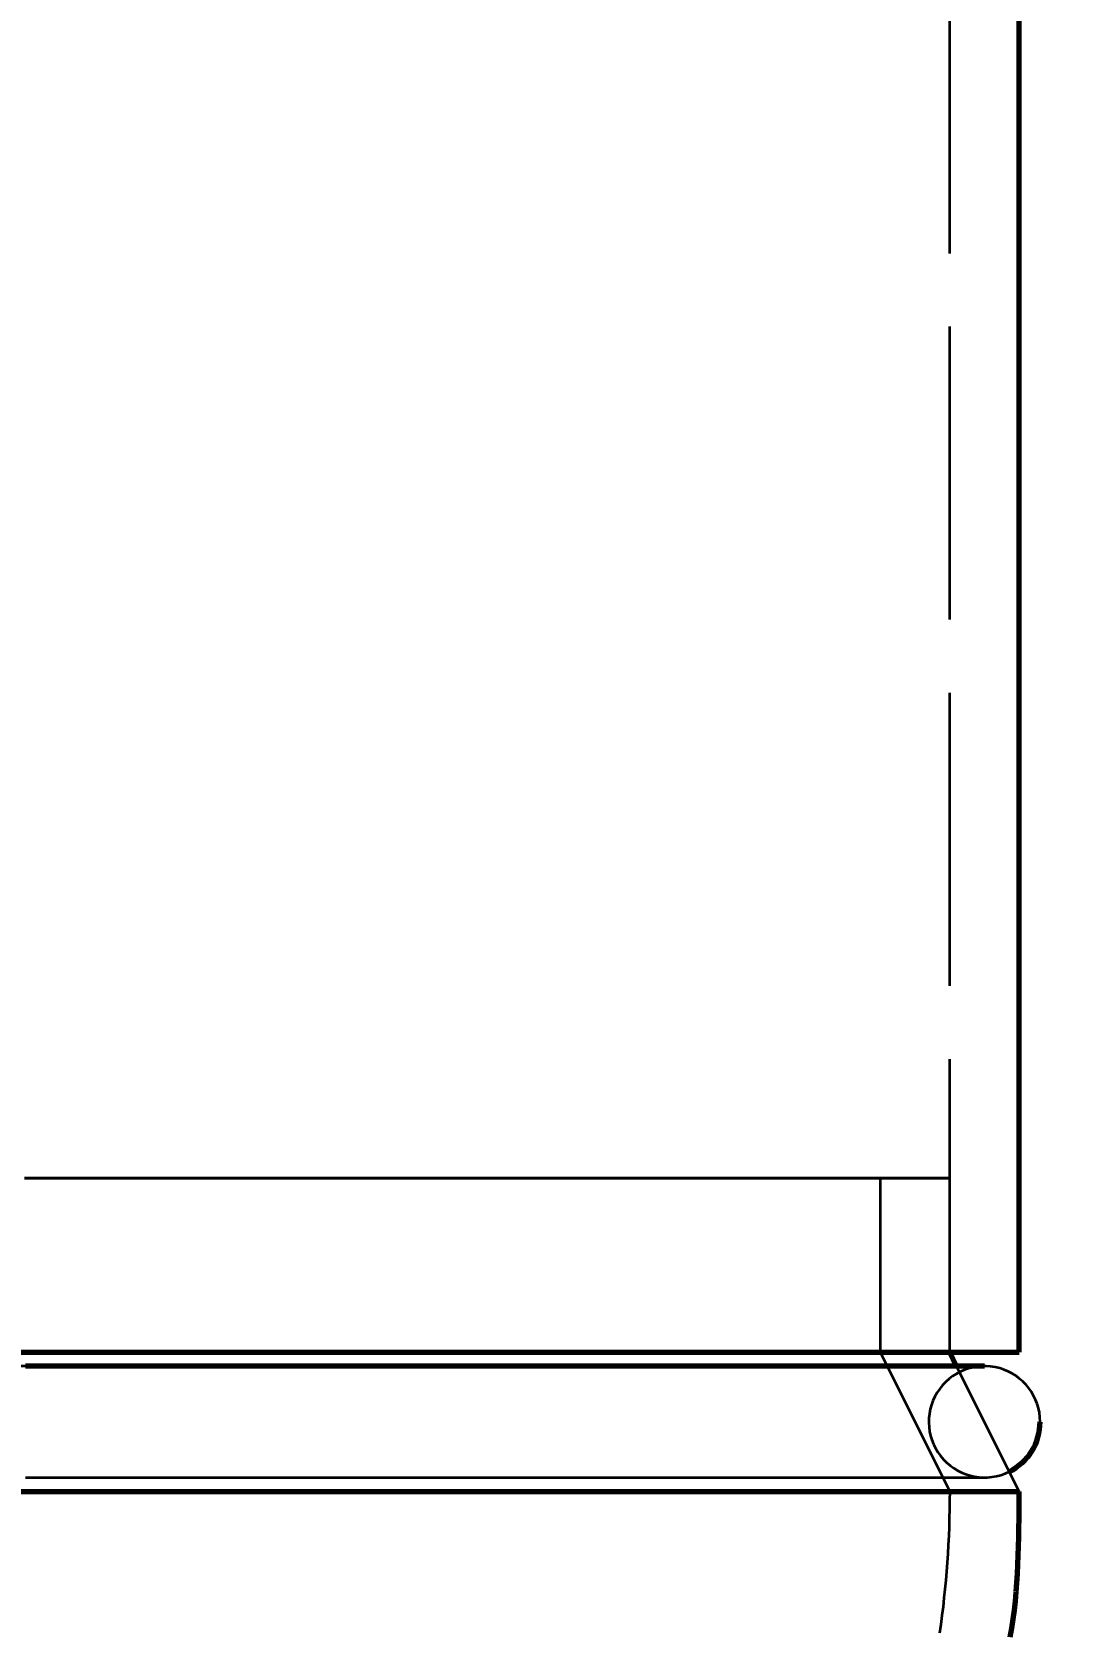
# Model space of a CAD drawing. Header units: millimetres. Extents: x 0 to 1554, y 0 to 420.
# Drawn here: x 142.27 to 156.51, y 169.77 to 191.57 of the extents above; entities that cross this region are included whole.
import ezdxf

# ---------------------------------------------------------------- set-up
doc = ezdxf.new("R2010")
doc.units = ezdxf.units.MM
doc.linetypes.add('IRAM-E-TRAZOS', pattern=[5, 4, -1])
for name, color, linetype, lineweight in [('01-VISIBLE', 7, 'CONTINUOUS', 70), ('02-OCULTA', 4, 'IRAM-E-TRAZOS', 35), ('04-COTA', 3, 'CONTINUOUS', 18)]:
    doc.layers.add(name, color=color, linetype=linetype, lineweight=lineweight)
doc.styles.add('ISO3098', font='isocpeur.ttf')
doc.dimstyles.new('FLAMA-IRAM', dxfattribs={"dimtxt": 3.5, "dimasz": 3.5, "dimexe": 2, "dimexo": 1.5, "dimgap": 1, "dimtad": 1, "dimdec": 1, "dimtxsty": 'ISO3098', "dimblk": 'IRAM_FLECHA', "dimblk1": 'IRAM_FLECHA', "dimblk2": 'IRAM_FLECHA', "dimcen": 2.5, "dimclrd": 256, "dimclre": 256, "dimclrt": 256, "dimazin": 3, "dimtfac": 1, "dimtmove": 0, "dimatfit": 3, "dimlwd": 18, "dimlwe": 18})

# ---------------------------------------------------------------- blocks, each defined once
blk = doc.blocks.new('IRAM_FLECHA')
blk.add_solid([(0, 0), (-1, 0.125), (-1, -0.125)])

msp = doc.modelspace()

# ---------------------------------------------------------------- linework, layer by layer
at = {"layer": '01-VISIBLE'}
for p, q in [((155.75, 173.552), (155.75, 309.552)), ((154.895, 173.362), (154.8, 173.552))]:
    msp.add_line(p, q, dxfattribs=at)
for points in [[(142.1, 173.552), (142.295, 173.552), (142.49, 173.552), (142.685, 173.552), (142.88, 173.552), (143.075, 173.552), (143.27, 173.552), (143.465, 173.552), (143.66, 173.552), (143.855, 173.552), (144.05, 173.552), (144.245, 173.552), (144.44, 173.552), (144.635, 173.552), (144.83, 173.552), (145.025, 173.552), (145.22, 173.552), (145.415, 173.552), (145.61, 173.552), (145.805, 173.552), (146, 173.552), (146.195, 173.552), (146.39, 173.552), (146.585, 173.552), (146.78, 173.552), (146.975, 173.552), (147.17, 173.552), (147.365, 173.552), (147.56, 173.552), (147.755, 173.552), (147.95, 173.552), (148.145, 173.552), (148.34, 173.552), (148.535, 173.552), (148.73, 173.552), (148.925, 173.552), (149.12, 173.552), (149.315, 173.552), (149.51, 173.552), (149.705, 173.552), (149.9, 173.552), (150.095, 173.552), (150.29, 173.552), (150.485, 173.552), (150.68, 173.552), (150.875, 173.552), (151.07, 173.552), (151.265, 173.552), (151.46, 173.552), (151.655, 173.552), (151.85, 173.552), (152.045, 173.552), (152.24, 173.552), (152.435, 173.552), (152.63, 173.552), (152.825, 173.552), (153.02, 173.552), (153.215, 173.552), (153.41, 173.552), (153.605, 173.552), (153.8, 173.552), (153.995, 173.552), (154.19, 173.552), (154.385, 173.552), (154.58, 173.552), (154.775, 173.552), (154.97, 173.552), (155.165, 173.552), (155.36, 173.552), (155.555, 173.552), (155.75, 173.552)], [(155.275, 173.362), (155.082, 173.362), (154.89, 173.362), (154.697, 173.362), (154.505, 173.362), (154.312, 173.362), (154.119, 173.362), (153.927, 173.362), (153.734, 173.362), (153.542, 173.362), (153.349, 173.362), (153.156, 173.362), (152.964, 173.362), (152.771, 173.362), (152.578, 173.362), (152.386, 173.362), (152.193, 173.362), (152, 173.362), (151.808, 173.362), (151.615, 173.362), (151.423, 173.362), (151.23, 173.362), (151.037, 173.362), (150.845, 173.362), (150.652, 173.362), (150.459, 173.362), (150.267, 173.362), (150.074, 173.362), (149.881, 173.362), (149.689, 173.362), (149.496, 173.362), (149.304, 173.362), (149.111, 173.362), (148.918, 173.362), (148.726, 173.362), (148.533, 173.362), (148.34, 173.362), (148.148, 173.362), (147.955, 173.362), (147.763, 173.362), (147.57, 173.362), (147.377, 173.362), (147.185, 173.362), (146.992, 173.362), (146.799, 173.362), (146.607, 173.362), (146.414, 173.362), (146.222, 173.362), (146.029, 173.362), (145.836, 173.362), (145.644, 173.362), (145.451, 173.362), (145.258, 173.362), (145.066, 173.362), (144.873, 173.362), (144.681, 173.362), (144.488, 173.362), (144.295, 173.362), (144.103, 173.362), (143.91, 173.362), (143.718, 173.362), (143.525, 173.362), (143.332, 173.362), (143.14, 173.362), (142.947, 173.362), (142.754, 173.362), (142.562, 173.362), (142.369, 173.362), (142.177, 173.362)], [(155.275, 173.362), (155.212, 173.362), (155.148, 173.362), (155.085, 173.362), (155.022, 173.362), (154.958, 173.362), (154.895, 173.362)], [(142.1, 171.652), (142.295, 171.652), (142.49, 171.652), (142.685, 171.652), (142.88, 171.652), (143.075, 171.652), (143.27, 171.652), (143.465, 171.652), (143.66, 171.652), (143.855, 171.652), (144.05, 171.652), (144.245, 171.652), (144.44, 171.652), (144.635, 171.652), (144.83, 171.652), (145.025, 171.652), (145.22, 171.652), (145.415, 171.652), (145.61, 171.652), (145.805, 171.652), (146, 171.652), (146.195, 171.652), (146.39, 171.652), (146.585, 171.652), (146.78, 171.652), (146.975, 171.652), (147.17, 171.652), (147.365, 171.652), (147.56, 171.652), (147.755, 171.652), (147.95, 171.652), (148.145, 171.652), (148.34, 171.652), (148.535, 171.652), (148.73, 171.652), (148.925, 171.652), (149.12, 171.652), (149.315, 171.652), (149.51, 171.652), (149.705, 171.652), (149.9, 171.652), (150.095, 171.652), (150.29, 171.652), (150.485, 171.652), (150.68, 171.652), (150.875, 171.652), (151.07, 171.652), (151.265, 171.652), (151.46, 171.652), (151.655, 171.652), (151.85, 171.652), (152.045, 171.652), (152.24, 171.652), (152.435, 171.652), (152.63, 171.652), (152.825, 171.652), (153.02, 171.652), (153.215, 171.652), (153.41, 171.652), (153.605, 171.652), (153.8, 171.652), (153.995, 171.652), (154.19, 171.652), (154.385, 171.652), (154.58, 171.652), (154.775, 171.652), (154.97, 171.652), (155.165, 171.652), (155.36, 171.652), (155.555, 171.652), (155.75, 171.652)], [(155.626, 169.66), (155.647, 169.783), (155.666, 169.906), (155.683, 170.03), (155.697, 170.154), (155.708, 170.279), (155.718, 170.403), (155.726, 170.528), (155.732, 170.653), (155.737, 170.777), (155.741, 170.902), (155.744, 171.027), (155.746, 171.152), (155.748, 171.277), (155.749, 171.402), (155.75, 171.527), (155.75, 171.652)]]:
    msp.add_lwpolyline(points, dxfattribs=at)
msp.add_arc((155.275, 172.602), 0.76, -63.4349, 0, dxfattribs=at)
at = {"layer": '02-OCULTA'}
for p, q in [((154.8, 173.552), (154.8, 309.552)), ((153.85, 175.927), (153.85, 173.552)), ((154.8, 173.552), (154.8, 175.927)), ((153.85, 173.552), (154.8, 171.652)), ((155.75, 171.652), (154.895, 173.362))]:
    msp.add_line(p, q, dxfattribs=at)
for points in [[(153.85, 175.927), (153.665, 175.927), (153.479, 175.927), (153.293, 175.927), (153.108, 175.927), (152.922, 175.927), (152.737, 175.927), (152.551, 175.927), (152.366, 175.927), (152.18, 175.927), (151.995, 175.927), (151.809, 175.927), (151.624, 175.927), (151.438, 175.927), (151.253, 175.927), (151.067, 175.927), (150.882, 175.927), (150.696, 175.927), (150.511, 175.927), (150.325, 175.927), (150.14, 175.927), (149.954, 175.927), (149.769, 175.927), (149.584, 175.927), (149.398, 175.927), (149.212, 175.927), (149.027, 175.927), (148.841, 175.927), (148.656, 175.927), (148.47, 175.927), (148.285, 175.927), (148.1, 175.927), (147.914, 175.927), (147.728, 175.927), (147.543, 175.927), (147.357, 175.927), (147.172, 175.927), (146.986, 175.927), (146.801, 175.927), (146.615, 175.927), (146.43, 175.927), (146.244, 175.927), (146.059, 175.927), (145.874, 175.927), (145.688, 175.927), (145.502, 175.927), (145.317, 175.927), (145.131, 175.927), (144.946, 175.927), (144.76, 175.927), (144.575, 175.927), (144.389, 175.927), (144.204, 175.927), (144.019, 175.927), (143.833, 175.927), (143.648, 175.927), (143.462, 175.927), (143.276, 175.927), (143.091, 175.927), (142.905, 175.927), (142.72, 175.927), (142.534, 175.927), (142.349, 175.927), (142.163, 175.927)], [(142.163, 175.927), (142.349, 175.927), (142.534, 175.927), (142.72, 175.927), (142.905, 175.927), (143.091, 175.927), (143.276, 175.927), (143.462, 175.927), (143.648, 175.927), (143.833, 175.927), (144.019, 175.927), (144.204, 175.927), (144.389, 175.927), (144.575, 175.927), (144.76, 175.927), (144.946, 175.927), (145.131, 175.927), (145.317, 175.927), (145.502, 175.927), (145.688, 175.927), (145.874, 175.927), (146.059, 175.927), (146.244, 175.927), (146.43, 175.927), (146.615, 175.927), (146.801, 175.927), (146.986, 175.927), (147.172, 175.927), (147.357, 175.927), (147.543, 175.927), (147.728, 175.927), (147.914, 175.927), (148.1, 175.927), (148.285, 175.927), (148.47, 175.927), (148.656, 175.927), (148.841, 175.927), (149.027, 175.927), (149.212, 175.927), (149.398, 175.927), (149.584, 175.927), (149.769, 175.927), (149.954, 175.927), (150.14, 175.927), (150.325, 175.927), (150.511, 175.927), (150.696, 175.927), (150.882, 175.927), (151.067, 175.927), (151.253, 175.927), (151.438, 175.927), (151.624, 175.927), (151.809, 175.927), (151.995, 175.927), (152.18, 175.927), (152.366, 175.927), (152.551, 175.927), (152.737, 175.927), (152.922, 175.927), (153.108, 175.927), (153.293, 175.927), (153.479, 175.927), (153.665, 175.927), (153.85, 175.927)], [(154.8, 175.927), (154.61, 175.927), (154.419, 175.927), (154.229, 175.927), (154.039, 175.927), (153.849, 175.927), (153.659, 175.927), (153.468, 175.927), (153.278, 175.927), (153.088, 175.927), (152.897, 175.927), (152.707, 175.927), (152.517, 175.927), (152.327, 175.927), (152.136, 175.927), (151.946, 175.927), (151.756, 175.927), (151.566, 175.927), (151.375, 175.927), (151.185, 175.927), (150.995, 175.927), (150.805, 175.927), (150.614, 175.927), (150.424, 175.927), (150.234, 175.927), (150.044, 175.927), (149.853, 175.927), (149.663, 175.927), (149.473, 175.927), (149.283, 175.927), (149.093, 175.927), (148.902, 175.927), (148.712, 175.927), (148.522, 175.927), (148.332, 175.927), (148.141, 175.927), (147.951, 175.927), (147.761, 175.927), (147.571, 175.927), (147.38, 175.927), (147.19, 175.927), (147, 175.927), (146.809, 175.927), (146.619, 175.927), (146.429, 175.927), (146.239, 175.927), (146.048, 175.927), (145.858, 175.927), (145.668, 175.927), (145.478, 175.927), (145.287, 175.927), (145.097, 175.927), (144.907, 175.927), (144.717, 175.927), (144.526, 175.927), (144.336, 175.927), (144.146, 175.927), (143.956, 175.927), (143.765, 175.927), (143.575, 175.927), (143.385, 175.927), (143.195, 175.927), (143.004, 175.927), (142.814, 175.927), (142.624, 175.927), (142.434, 175.927), (142.243, 175.927)], [(142.243, 175.927), (142.434, 175.927), (142.624, 175.927), (142.814, 175.927), (143.004, 175.927), (143.195, 175.927), (143.385, 175.927), (143.575, 175.927), (143.765, 175.927), (143.956, 175.927), (144.146, 175.927), (144.336, 175.927), (144.526, 175.927), (144.717, 175.927), (144.907, 175.927), (145.097, 175.927), (145.287, 175.927), (145.478, 175.927), (145.668, 175.927), (145.858, 175.927), (146.048, 175.927), (146.239, 175.927), (146.429, 175.927), (146.619, 175.927), (146.809, 175.927), (147, 175.927), (147.19, 175.927), (147.38, 175.927), (147.571, 175.927), (147.761, 175.927), (147.951, 175.927), (148.141, 175.927), (148.332, 175.927), (148.522, 175.927), (148.712, 175.927), (148.902, 175.927), (149.093, 175.927), (149.283, 175.927), (149.473, 175.927), (149.663, 175.927), (149.853, 175.927), (150.044, 175.927), (150.234, 175.927), (150.424, 175.927), (150.614, 175.927), (150.805, 175.927), (150.995, 175.927), (151.185, 175.927), (151.375, 175.927), (151.566, 175.927), (151.756, 175.927), (151.946, 175.927), (152.136, 175.927), (152.327, 175.927), (152.517, 175.927), (152.707, 175.927), (152.897, 175.927), (153.088, 175.927), (153.278, 175.927), (153.468, 175.927), (153.659, 175.927), (153.849, 175.927), (154.039, 175.927), (154.229, 175.927), (154.419, 175.927), (154.61, 175.927), (154.8, 175.927)], [(155.75, 173.552), (155.555, 173.552), (155.36, 173.552), (155.165, 173.552), (154.97, 173.552), (154.775, 173.552), (154.58, 173.552), (154.385, 173.552), (154.19, 173.552), (153.995, 173.552), (153.8, 173.552), (153.605, 173.552), (153.41, 173.552), (153.215, 173.552), (153.02, 173.552), (152.825, 173.552), (152.63, 173.552), (152.435, 173.552), (152.24, 173.552), (152.045, 173.552), (151.85, 173.552), (151.655, 173.552), (151.46, 173.552), (151.265, 173.552), (151.07, 173.552), (150.875, 173.552), (150.68, 173.552), (150.485, 173.552), (150.29, 173.552), (150.095, 173.552), (149.9, 173.552), (149.705, 173.552), (149.51, 173.552), (149.315, 173.552), (149.12, 173.552), (148.925, 173.552), (148.73, 173.552), (148.535, 173.552), (148.34, 173.552), (148.145, 173.552), (147.95, 173.552), (147.755, 173.552), (147.56, 173.552), (147.365, 173.552), (147.17, 173.552), (146.975, 173.552), (146.78, 173.552), (146.585, 173.552), (146.39, 173.552), (146.195, 173.552), (146, 173.552), (145.805, 173.552), (145.61, 173.552), (145.415, 173.552), (145.22, 173.552), (145.025, 173.552), (144.83, 173.552), (144.635, 173.552), (144.44, 173.552), (144.245, 173.552), (144.05, 173.552), (143.855, 173.552), (143.66, 173.552), (143.465, 173.552), (143.27, 173.552), (143.075, 173.552), (142.88, 173.552), (142.685, 173.552), (142.49, 173.552), (142.295, 173.552), (142.1, 173.552)], [(153.85, 173.552), (153.665, 173.552), (153.479, 173.552), (153.293, 173.552), (153.108, 173.552), (152.922, 173.552), (152.737, 173.552), (152.551, 173.552), (152.366, 173.552), (152.18, 173.552), (151.995, 173.552), (151.809, 173.552), (151.624, 173.552), (151.438, 173.552), (151.253, 173.552), (151.067, 173.552), (150.882, 173.552), (150.696, 173.552), (150.511, 173.552), (150.325, 173.552), (150.14, 173.552), (149.954, 173.552), (149.769, 173.552), (149.584, 173.552), (149.398, 173.552), (149.212, 173.552), (149.027, 173.552), (148.841, 173.552), (148.656, 173.552), (148.47, 173.552), (148.285, 173.552), (148.1, 173.552), (147.914, 173.552), (147.728, 173.552), (147.543, 173.552), (147.357, 173.552), (147.172, 173.552), (146.986, 173.552), (146.801, 173.552), (146.615, 173.552), (146.43, 173.552), (146.244, 173.552), (146.059, 173.552), (145.874, 173.552), (145.688, 173.552), (145.502, 173.552), (145.317, 173.552), (145.131, 173.552), (144.946, 173.552), (144.76, 173.552), (144.575, 173.552), (144.389, 173.552), (144.204, 173.552), (144.019, 173.552), (143.833, 173.552), (143.648, 173.552), (143.462, 173.552), (143.276, 173.552), (143.091, 173.552), (142.905, 173.552), (142.72, 173.552), (142.534, 173.552), (142.349, 173.552), (142.163, 173.552)], [(142.163, 173.552), (142.349, 173.552), (142.534, 173.552), (142.72, 173.552), (142.905, 173.552), (143.091, 173.552), (143.276, 173.552), (143.462, 173.552), (143.648, 173.552), (143.833, 173.552), (144.019, 173.552), (144.204, 173.552), (144.389, 173.552), (144.575, 173.552), (144.76, 173.552), (144.946, 173.552), (145.131, 173.552), (145.317, 173.552), (145.502, 173.552), (145.688, 173.552), (145.874, 173.552), (146.059, 173.552), (146.244, 173.552), (146.43, 173.552), (146.615, 173.552), (146.801, 173.552), (146.986, 173.552), (147.172, 173.552), (147.357, 173.552), (147.543, 173.552), (147.728, 173.552), (147.914, 173.552), (148.1, 173.552), (148.285, 173.552), (148.47, 173.552), (148.656, 173.552), (148.841, 173.552), (149.027, 173.552), (149.212, 173.552), (149.398, 173.552), (149.584, 173.552), (149.769, 173.552), (149.954, 173.552), (150.14, 173.552), (150.325, 173.552), (150.511, 173.552), (150.696, 173.552), (150.882, 173.552), (151.067, 173.552), (151.253, 173.552), (151.438, 173.552), (151.624, 173.552), (151.809, 173.552), (151.995, 173.552), (152.18, 173.552), (152.366, 173.552), (152.551, 173.552), (152.737, 173.552), (152.922, 173.552), (153.108, 173.552), (153.293, 173.552), (153.479, 173.552), (153.665, 173.552), (153.85, 173.552)], [(154.8, 173.552), (154.61, 173.552), (154.419, 173.552), (154.229, 173.552), (154.039, 173.552), (153.849, 173.552), (153.659, 173.552), (153.468, 173.552), (153.278, 173.552), (153.088, 173.552), (152.897, 173.552), (152.707, 173.552), (152.517, 173.552), (152.327, 173.552), (152.136, 173.552), (151.946, 173.552), (151.756, 173.552), (151.566, 173.552), (151.375, 173.552), (151.185, 173.552), (150.995, 173.552), (150.805, 173.552), (150.614, 173.552), (150.424, 173.552), (150.234, 173.552), (150.044, 173.552), (149.853, 173.552), (149.663, 173.552), (149.473, 173.552), (149.283, 173.552), (149.093, 173.552), (148.902, 173.552), (148.712, 173.552), (148.522, 173.552), (148.332, 173.552), (148.141, 173.552), (147.951, 173.552), (147.761, 173.552), (147.571, 173.552), (147.38, 173.552), (147.19, 173.552), (147, 173.552), (146.809, 173.552), (146.619, 173.552), (146.429, 173.552), (146.239, 173.552), (146.048, 173.552), (145.858, 173.552), (145.668, 173.552), (145.478, 173.552), (145.287, 173.552), (145.097, 173.552), (144.907, 173.552), (144.717, 173.552), (144.526, 173.552), (144.336, 173.552), (144.146, 173.552), (143.956, 173.552), (143.765, 173.552), (143.575, 173.552), (143.385, 173.552), (143.195, 173.552), (143.004, 173.552), (142.814, 173.552), (142.624, 173.552), (142.434, 173.552), (142.243, 173.552)], [(142.243, 173.552), (142.434, 173.552), (142.624, 173.552), (142.814, 173.552), (143.004, 173.552), (143.195, 173.552), (143.385, 173.552), (143.575, 173.552), (143.765, 173.552), (143.956, 173.552), (144.146, 173.552), (144.336, 173.552), (144.526, 173.552), (144.717, 173.552), (144.907, 173.552), (145.097, 173.552), (145.287, 173.552), (145.478, 173.552), (145.668, 173.552), (145.858, 173.552), (146.048, 173.552), (146.239, 173.552), (146.429, 173.552), (146.619, 173.552), (146.809, 173.552), (147, 173.552), (147.19, 173.552), (147.38, 173.552), (147.571, 173.552), (147.761, 173.552), (147.951, 173.552), (148.141, 173.552), (148.332, 173.552), (148.522, 173.552), (148.712, 173.552), (148.902, 173.552), (149.093, 173.552), (149.283, 173.552), (149.473, 173.552), (149.663, 173.552), (149.853, 173.552), (150.044, 173.552), (150.234, 173.552), (150.424, 173.552), (150.614, 173.552), (150.805, 173.552), (150.995, 173.552), (151.185, 173.552), (151.375, 173.552), (151.566, 173.552), (151.756, 173.552), (151.946, 173.552), (152.136, 173.552), (152.327, 173.552), (152.517, 173.552), (152.707, 173.552), (152.897, 173.552), (153.088, 173.552), (153.278, 173.552), (153.468, 173.552), (153.659, 173.552), (153.849, 173.552), (154.039, 173.552), (154.229, 173.552), (154.419, 173.552), (154.61, 173.552), (154.8, 173.552)], [(154.8, 173.552), (154.61, 173.552), (154.419, 173.552), (154.229, 173.552), (154.039, 173.552), (153.849, 173.552), (153.659, 173.552), (153.468, 173.552), (153.278, 173.552), (153.088, 173.552), (152.897, 173.552), (152.707, 173.552), (152.517, 173.552), (152.327, 173.552), (152.136, 173.552), (151.946, 173.552), (151.756, 173.552), (151.566, 173.552), (151.375, 173.552), (151.185, 173.552), (150.995, 173.552), (150.805, 173.552), (150.614, 173.552), (150.424, 173.552), (150.234, 173.552), (150.044, 173.552), (149.853, 173.552), (149.663, 173.552), (149.473, 173.552), (149.283, 173.552), (149.093, 173.552), (148.902, 173.552), (148.712, 173.552), (148.522, 173.552), (148.332, 173.552), (148.141, 173.552), (147.951, 173.552), (147.761, 173.552), (147.571, 173.552), (147.38, 173.552), (147.19, 173.552), (147, 173.552), (146.809, 173.552), (146.619, 173.552), (146.429, 173.552), (146.239, 173.552), (146.048, 173.552), (145.858, 173.552), (145.668, 173.552), (145.478, 173.552), (145.287, 173.552), (145.097, 173.552), (144.907, 173.552), (144.717, 173.552), (144.526, 173.552), (144.336, 173.552), (144.146, 173.552), (143.956, 173.552), (143.765, 173.552), (143.575, 173.552), (143.385, 173.552), (143.195, 173.552), (143.004, 173.552), (142.814, 173.552), (142.624, 173.552), (142.434, 173.552), (142.243, 173.552)], [(142.243, 173.552), (142.434, 173.552), (142.624, 173.552), (142.814, 173.552), (143.004, 173.552), (143.195, 173.552), (143.385, 173.552), (143.575, 173.552), (143.765, 173.552), (143.956, 173.552), (144.146, 173.552), (144.336, 173.552), (144.526, 173.552), (144.717, 173.552), (144.907, 173.552), (145.097, 173.552), (145.287, 173.552), (145.478, 173.552), (145.668, 173.552), (145.858, 173.552), (146.048, 173.552), (146.239, 173.552), (146.429, 173.552), (146.619, 173.552), (146.809, 173.552), (147, 173.552), (147.19, 173.552), (147.38, 173.552), (147.571, 173.552), (147.761, 173.552), (147.951, 173.552), (148.141, 173.552), (148.332, 173.552), (148.522, 173.552), (148.712, 173.552), (148.902, 173.552), (149.093, 173.552), (149.283, 173.552), (149.473, 173.552), (149.663, 173.552), (149.853, 173.552), (150.044, 173.552), (150.234, 173.552), (150.424, 173.552), (150.614, 173.552), (150.805, 173.552), (150.995, 173.552), (151.185, 173.552), (151.375, 173.552), (151.566, 173.552), (151.756, 173.552), (151.946, 173.552), (152.136, 173.552), (152.327, 173.552), (152.517, 173.552), (152.707, 173.552), (152.897, 173.552), (153.088, 173.552), (153.278, 173.552), (153.468, 173.552), (153.659, 173.552), (153.849, 173.552), (154.039, 173.552), (154.229, 173.552), (154.419, 173.552), (154.61, 173.552), (154.8, 173.552)], [(154.895, 173.362), (154.704, 173.362), (154.514, 173.362), (154.323, 173.362), (154.132, 173.362), (153.941, 173.362), (153.751, 173.362), (153.56, 173.362), (153.369, 173.362), (153.178, 173.362), (152.988, 173.362), (152.797, 173.362), (152.606, 173.362), (152.416, 173.362), (152.225, 173.362), (152.034, 173.362), (151.843, 173.362), (151.653, 173.362), (151.462, 173.362), (151.271, 173.362), (151.081, 173.362), (150.89, 173.362), (150.699, 173.362), (150.508, 173.362), (150.318, 173.362), (150.127, 173.362), (149.936, 173.362), (149.745, 173.362), (149.555, 173.362), (149.364, 173.362), (149.173, 173.362), (148.983, 173.362), (148.792, 173.362), (148.601, 173.362), (148.41, 173.362), (148.22, 173.362), (148.029, 173.362), (147.838, 173.362), (147.647, 173.362), (147.457, 173.362), (147.266, 173.362), (147.075, 173.362), (146.885, 173.362), (146.694, 173.362), (146.503, 173.362), (146.312, 173.362), (146.122, 173.362), (145.931, 173.362), (145.74, 173.362), (145.549, 173.362), (145.359, 173.362), (145.168, 173.362), (144.977, 173.362), (144.787, 173.362), (144.596, 173.362), (144.405, 173.362), (144.214, 173.362), (144.024, 173.362), (143.833, 173.362), (143.642, 173.362), (143.452, 173.362), (143.261, 173.362), (143.07, 173.362), (142.879, 173.362), (142.689, 173.362), (142.498, 173.362), (142.307, 173.362), (142.116, 173.362)], [(142.177, 171.842), (142.369, 171.842), (142.562, 171.842), (142.754, 171.842), (142.947, 171.842), (143.14, 171.842), (143.332, 171.842), (143.525, 171.842), (143.718, 171.842), (143.91, 171.842), (144.103, 171.842), (144.295, 171.842), (144.488, 171.842), (144.681, 171.842), (144.873, 171.842), (145.066, 171.842), (145.258, 171.842), (145.451, 171.842), (145.644, 171.842), (145.836, 171.842), (146.029, 171.842), (146.222, 171.842), (146.414, 171.842), (146.607, 171.842), (146.799, 171.842), (146.992, 171.842), (147.185, 171.842), (147.377, 171.842), (147.57, 171.842), (147.763, 171.842), (147.955, 171.842), (148.148, 171.842), (148.34, 171.842), (148.533, 171.842), (148.726, 171.842), (148.918, 171.842), (149.111, 171.842), (149.304, 171.842), (149.496, 171.842), (149.689, 171.842), (149.881, 171.842), (150.074, 171.842), (150.267, 171.842), (150.459, 171.842), (150.652, 171.842), (150.845, 171.842), (151.037, 171.842), (151.23, 171.842), (151.423, 171.842), (151.615, 171.842), (151.808, 171.842), (152, 171.842), (152.193, 171.842), (152.386, 171.842), (152.578, 171.842), (152.771, 171.842), (152.963, 171.842), (153.156, 171.842), (153.349, 171.842), (153.541, 171.842), (153.734, 171.842), (153.927, 171.842), (154.119, 171.842), (154.312, 171.842), (154.505, 171.842), (154.697, 171.842), (154.89, 171.842), (155.082, 171.842), (155.275, 171.842)], [(142.177, 171.842), (142.369, 171.842), (142.562, 171.842), (142.754, 171.842), (142.947, 171.842), (143.14, 171.842), (143.332, 171.842), (143.525, 171.842), (143.718, 171.842), (143.91, 171.842), (144.103, 171.842), (144.295, 171.842), (144.488, 171.842), (144.681, 171.842), (144.873, 171.842), (145.066, 171.842), (145.258, 171.842), (145.451, 171.842), (145.644, 171.842), (145.836, 171.842), (146.029, 171.842), (146.222, 171.842), (146.414, 171.842), (146.607, 171.842), (146.799, 171.842), (146.992, 171.842), (147.185, 171.842), (147.377, 171.842), (147.57, 171.842), (147.763, 171.842), (147.955, 171.842), (148.148, 171.842), (148.34, 171.842), (148.533, 171.842), (148.726, 171.842), (148.918, 171.842), (149.111, 171.842), (149.304, 171.842), (149.496, 171.842), (149.689, 171.842), (149.881, 171.842), (150.074, 171.842), (150.267, 171.842), (150.459, 171.842), (150.652, 171.842), (150.845, 171.842), (151.037, 171.842), (151.23, 171.842), (151.423, 171.842), (151.615, 171.842), (151.808, 171.842), (152, 171.842), (152.193, 171.842), (152.386, 171.842), (152.578, 171.842), (152.771, 171.842), (152.963, 171.842), (153.156, 171.842), (153.349, 171.842), (153.541, 171.842), (153.734, 171.842), (153.927, 171.842), (154.119, 171.842), (154.312, 171.842), (154.505, 171.842), (154.697, 171.842), (154.89, 171.842), (155.082, 171.842), (155.275, 171.842)], [(155.75, 171.652), (155.555, 171.652), (155.36, 171.652), (155.165, 171.652), (154.97, 171.652), (154.775, 171.652), (154.58, 171.652), (154.385, 171.652), (154.19, 171.652), (153.995, 171.652), (153.8, 171.652), (153.605, 171.652), (153.41, 171.652), (153.215, 171.652), (153.02, 171.652), (152.825, 171.652), (152.63, 171.652), (152.435, 171.652), (152.24, 171.652), (152.045, 171.652), (151.85, 171.652), (151.655, 171.652), (151.46, 171.652), (151.265, 171.652), (151.07, 171.652), (150.875, 171.652), (150.68, 171.652), (150.485, 171.652), (150.29, 171.652), (150.095, 171.652), (149.9, 171.652), (149.705, 171.652), (149.51, 171.652), (149.315, 171.652), (149.12, 171.652), (148.925, 171.652), (148.73, 171.652), (148.535, 171.652), (148.34, 171.652), (148.145, 171.652), (147.95, 171.652), (147.755, 171.652), (147.56, 171.652), (147.365, 171.652), (147.17, 171.652), (146.975, 171.652), (146.78, 171.652), (146.585, 171.652), (146.39, 171.652), (146.195, 171.652), (146, 171.652), (145.805, 171.652), (145.61, 171.652), (145.415, 171.652), (145.22, 171.652), (145.025, 171.652), (144.83, 171.652), (144.635, 171.652), (144.44, 171.652), (144.245, 171.652), (144.05, 171.652), (143.855, 171.652), (143.66, 171.652), (143.465, 171.652), (143.27, 171.652), (143.075, 171.652), (142.88, 171.652), (142.685, 171.652), (142.49, 171.652), (142.295, 171.652), (142.1, 171.652)], [(154.8, 171.652), (154.61, 171.652), (154.419, 171.652), (154.229, 171.652), (154.039, 171.652), (153.849, 171.652), (153.659, 171.652), (153.468, 171.652), (153.278, 171.652), (153.088, 171.652), (152.897, 171.652), (152.707, 171.652), (152.517, 171.652), (152.327, 171.652), (152.136, 171.652), (151.946, 171.652), (151.756, 171.652), (151.566, 171.652), (151.375, 171.652), (151.185, 171.652), (150.995, 171.652), (150.805, 171.652), (150.614, 171.652), (150.424, 171.652), (150.234, 171.652), (150.044, 171.652), (149.853, 171.652), (149.663, 171.652), (149.473, 171.652), (149.283, 171.652), (149.093, 171.652), (148.902, 171.652), (148.712, 171.652), (148.522, 171.652), (148.332, 171.652), (148.141, 171.652), (147.951, 171.652), (147.761, 171.652), (147.571, 171.652), (147.38, 171.652), (147.19, 171.652), (147, 171.652), (146.809, 171.652), (146.619, 171.652), (146.429, 171.652), (146.239, 171.652), (146.048, 171.652), (145.858, 171.652), (145.668, 171.652), (145.478, 171.652), (145.287, 171.652), (145.097, 171.652), (144.907, 171.652), (144.717, 171.652), (144.526, 171.652), (144.336, 171.652), (144.146, 171.652), (143.956, 171.652), (143.765, 171.652), (143.575, 171.652), (143.385, 171.652), (143.195, 171.652), (143.004, 171.652), (142.814, 171.652), (142.624, 171.652), (142.434, 171.652), (142.243, 171.652)], [(142.243, 171.652), (142.434, 171.652), (142.624, 171.652), (142.814, 171.652), (143.004, 171.652), (143.195, 171.652), (143.385, 171.652), (143.575, 171.652), (143.765, 171.652), (143.956, 171.652), (144.146, 171.652), (144.336, 171.652), (144.526, 171.652), (144.717, 171.652), (144.907, 171.652), (145.097, 171.652), (145.287, 171.652), (145.478, 171.652), (145.668, 171.652), (145.858, 171.652), (146.048, 171.652), (146.239, 171.652), (146.429, 171.652), (146.619, 171.652), (146.809, 171.652), (147, 171.652), (147.19, 171.652), (147.38, 171.652), (147.571, 171.652), (147.761, 171.652), (147.951, 171.652), (148.141, 171.652), (148.332, 171.652), (148.522, 171.652), (148.712, 171.652), (148.902, 171.652), (149.093, 171.652), (149.283, 171.652), (149.473, 171.652), (149.663, 171.652), (149.853, 171.652), (150.044, 171.652), (150.234, 171.652), (150.424, 171.652), (150.614, 171.652), (150.805, 171.652), (150.995, 171.652), (151.185, 171.652), (151.375, 171.652), (151.566, 171.652), (151.756, 171.652), (151.946, 171.652), (152.136, 171.652), (152.327, 171.652), (152.517, 171.652), (152.707, 171.652), (152.897, 171.652), (153.088, 171.652), (153.278, 171.652), (153.468, 171.652), (153.659, 171.652), (153.849, 171.652), (154.039, 171.652), (154.229, 171.652), (154.419, 171.652), (154.61, 171.652), (154.8, 171.652)], [(154.8, 171.652), (154.799, 171.53), (154.798, 171.409), (154.795, 171.288), (154.791, 171.166), (154.787, 171.045), (154.781, 170.924), (154.774, 170.802), (154.766, 170.681), (154.756, 170.56), (154.746, 170.439), (154.735, 170.318), (154.722, 170.197), (154.709, 170.077), (154.694, 169.956), (154.679, 169.836), (154.662, 169.715)]]:
    msp.add_lwpolyline(points, dxfattribs=at)
msp.add_arc((155.275, 172.602), 0.76, 0, -63.4349, dxfattribs=at)

# ---------------------------------------------------------------- dimensions: what is measured, and where the dimension line sits
at = {"layer": '04-COTA'}
for base, p1, p2, text in [((173.75, 173.552), (155.75, 173.552), (155.75, 309.552), '<>±2'), ((167.75, 147.972), (155.75, 147.972), (155.75, 173.552), '<>±0,5')]:
    msp.add_linear_dim(base=base, p1=p1, p2=p2, angle=90, text=text, dimstyle='FLAMA-IRAM', override={"dimlfac": 5}, dxfattribs=at).render()

doc.saveas('drawing.dxf')
